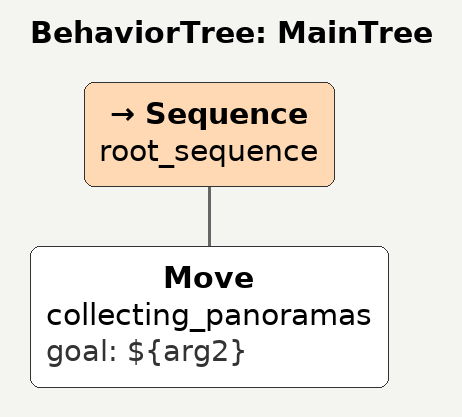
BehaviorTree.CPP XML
<root BTCPP_format="4" main_tree_to_execute = "MainTree" >
    <BehaviorTree ID="MainTree">
       <Sequence name="root_sequence">
           <Move    name="collecting_panoramas" goal="${arg2}"/>
       </Sequence>
    </BehaviorTree>
</root>
